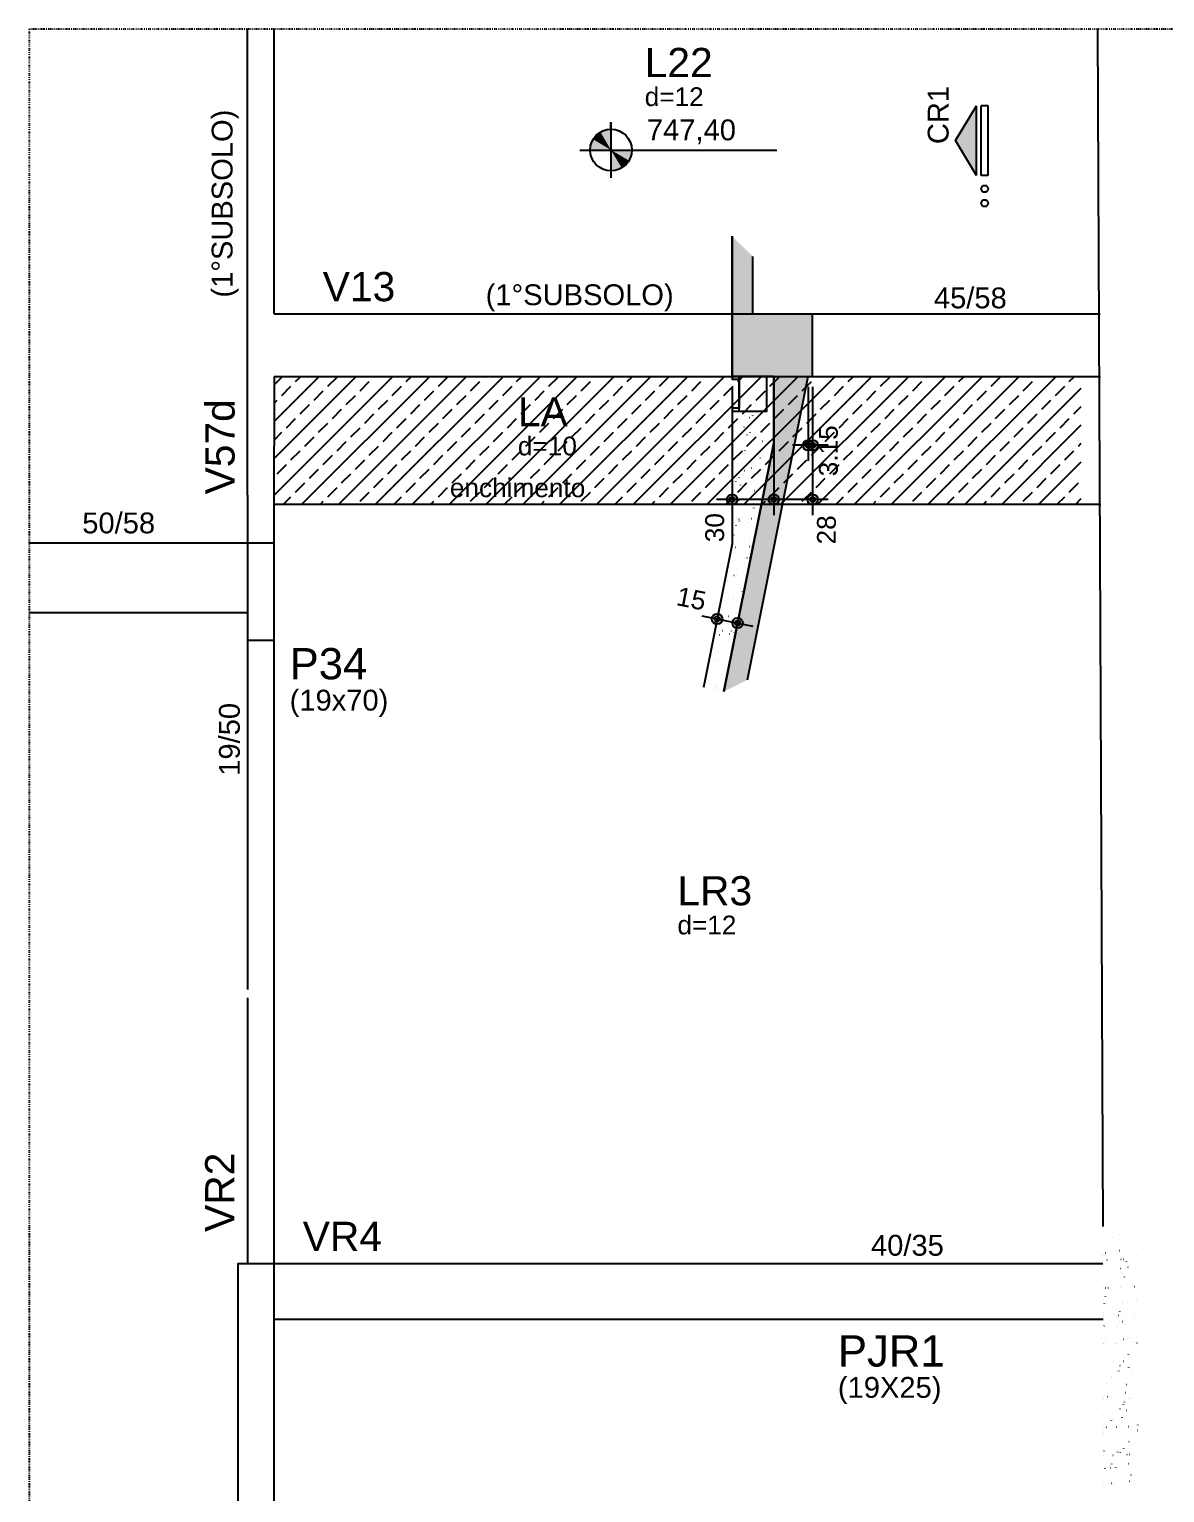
# Model space of a CAD drawing. Header units: millimetres. Extents: x 11071 to 20686, y 1651 to 7234.
# Drawn here: x 18153 to 18970, y 3820 to 4874 of the extents above; entities that cross this region are included whole.
import ezdxf

# ---------------------------------------------------------------- set-up
doc = ezdxf.new("R2010")
doc.units = ezdxf.units.MM
doc.linetypes.add('ESTILO_TQS_0003', pattern=[1.5, 0.5, -0.4, 0.1, -0.5])
for name, color, linetype in [('1', 4, 'Continuous'), ('10', 13, 'Continuous'), ('11', 22, 'Continuous'), ('12', 3, 'Continuous'), ('13', 76, 'Continuous'), ('18', 9, 'Continuous'), ('19', 5, 'Continuous'), ('204', 7, 'ESTILO_TQS_0003'), ('242', 3, 'Continuous'), ('26', 1, 'Continuous'), ('27', 10, 'Continuous'), ('3', 2, 'Continuous'), ('30', 15, 'Continuous'), ('8', 5, 'Continuous'), ('9', 3, 'Continuous')]:
    doc.layers.add(name, color=color, linetype=linetype)
doc.styles.get("Standard").update_dxf_attribs({"font": 'arial.ttf'})

# ---------------------------------------------------------------- blocks, each defined once
blk = doc.blocks.new('_H9EFD498501-003')
for p, q in [((3958.489513, 1852.181449), (3958.489513, 1852.181449)), ((3958.489513, 1852.181449), (3958.489513, 1852.181449)), ((3958.489513, 1852.181449), (3958.489513, 1852.181449)), ((3964.040678, 1845.340982), (3964.086335, 1845.400483)), ((3965.968188, 1852.147654), (3965.977978, 1852.222012)), ((3970.295702, 1853.492688), (3970.341359, 1853.552189)), ((3977.128713, 1846.880855), (3977.138502, 1846.955213)), ((3958.54744, 1839.303733), (3958.54744, 1839.303733)), ((3958.54744, 1839.303733), (3958.54744, 1839.303733)), ((3958.552456, 1838.188592), (3958.552456, 1838.188592)), ((3958.552456, 1838.188592), (3958.552456, 1838.188592)), ((3958.552456, 1838.188592), (3958.552456, 1838.188592)), ((3958.565721, 1835.239633), (3958.565721, 1835.239633)), ((3958.565721, 1835.239633), (3958.565721, 1835.239633)), ((3960.296796, 1840.461859), (3960.342453, 1840.52136)), ((3961.453015, 1835.365695), (3961.527943, 1835.368967)), ((3964.3774, 1840.06442), (3964.38719, 1840.138778)), ((3970.575372, 1841.970262), (3970.648594, 1841.986495)), ((3971.568378, 1835.807342), (3971.643307, 1835.810613)), ((3973.441593, 1835.889128), (3973.516522, 1835.892399)), ((3975.464504, 1834.239933), (3975.474293, 1834.314291)), ((3982.28317, 1836.27516), (3982.358099, 1836.278431)), ((3982.866836, 1838.250019), (3982.912494, 1838.309521)), ((3958.605367, 1826.426018), (3958.605367, 1826.426018)), ((3958.605367, 1826.426018), (3958.605367, 1826.426018)), ((3958.605367, 1826.426018), (3958.605367, 1826.426018)), ((3962.713191, 1827.423498), (3962.722981, 1827.497856)), ((3971.29737, 1829.239767), (3971.370592, 1829.256)), ((3972.86793, 1825.219191), (3972.913587, 1825.278692)), ((3974.95848, 1830.051416), (3975.031702, 1830.067649)), ((3976.611813, 1830.098314), (3976.65747, 1830.157815)), ((3958.656137, 1815.139446), (3958.656137, 1815.139446)), ((3958.656137, 1815.139446), (3958.656137, 1815.139446)), ((3958.656137, 1815.139446), (3958.656137, 1815.139446)), ((3958.663295, 1813.548302), (3958.663295, 1813.548302)), ((3958.663295, 1813.548302), (3958.663295, 1813.548302)), ((3960.280562, 1815.21037), (3960.35549, 1815.213642)), ((3961.225193, 1816.121026), (3961.234982, 1816.195385)), ((3962.153777, 1815.292157), (3962.228706, 1815.295428)), ((3964.215908, 1813.943656), (3964.261565, 1814.003158)), ((3970.470932, 1822.095362), (3970.516589, 1822.154863)), ((3970.995354, 1815.678188), (3971.070283, 1815.68146)), ((3971.653256, 1816.428107), (3971.726478, 1816.44434)), ((3973.976505, 1822.937461), (3973.986295, 1823.01182)), ((3981.110717, 1816.119835), (3981.185646, 1816.123106)), ((3982.983933, 1816.201621), (3983.058861, 1816.204892)), ((3958.693888, 1806.747219), (3958.693888, 1806.747219)), ((3958.693888, 1806.747219), (3958.693888, 1806.747219)), ((3958.693888, 1806.747219), (3958.693888, 1806.747219)), ((3959.634405, 1804.037792), (3959.644194, 1804.11215)), ((3960.472025, 1809.064533), (3960.517682, 1809.124035)), ((3972.375254, 1803.697613), (3972.448476, 1803.713846)), ((3972.385717, 1810.854227), (3972.395507, 1810.928586)), ((3976.036364, 1804.509261), (3976.109586, 1804.525494)), ((3983.042066, 1806.852694), (3983.087723, 1806.912195)), ((3983.472821, 1805.029741), (3983.482611, 1805.104099)), ((3958.721222, 1800.670587), (3958.721222, 1800.670587)), ((3958.721222, 1800.670587), (3958.721222, 1800.670587)), ((3958.721222, 1800.670587), (3958.721222, 1800.670587)), ((3958.736746, 1797.219398), (3958.736746, 1797.219398)), ((3958.736746, 1797.219398), (3958.736746, 1797.219398)), ((3958.746553, 1795.039259), (3958.746553, 1795.039259)), ((3958.746553, 1795.039259), (3958.746553, 1795.039259)), ((3959.707538, 1795.081217), (3959.782466, 1795.084488)), ((3969.822901, 1795.522863), (3969.89783, 1795.526135)), ((3970.721508, 1798.213305), (3970.731298, 1798.287664)), ((3971.696116, 1795.604649), (3971.771045, 1795.607921)), ((3973.04316, 1793.821865), (3973.088817, 1793.881367)), ((3976.787043, 1798.700988), (3976.8327, 1798.76049)), ((3980.537693, 1795.990681), (3980.612622, 1795.993953)), ((3981.984822, 1793.727269), (3981.994612, 1793.801627)), ((3958.779149, 1787.792871), (3958.779149, 1787.792871)), ((3959.551144, 1787.964018), (3959.624366, 1787.980251)), ((3964.391138, 1782.546331), (3964.436795, 1782.605832)), ((3969.23351, 1786.910834), (3969.243299, 1786.985192)), ((3970.646162, 1790.698036), (3970.691819, 1790.757538)), ((3972.73114, 1790.885953), (3972.804362, 1790.902186)), ((3980.394035, 1781.644035), (3980.403824, 1781.718393)), ((3958.835319, 1775.305846), (3958.835319, 1775.305846)), ((3958.835319, 1775.305846), (3958.835319, 1775.305846)), ((3958.835319, 1775.305846), (3958.835319, 1775.305846)), ((3958.836969, 1774.939072), (3958.836969, 1774.939072)), ((3958.837076, 1774.915156), (3958.837076, 1774.915156)), ((3958.837076, 1774.915156), (3958.837076, 1774.915156)), ((3958.837076, 1774.915156), (3958.837076, 1774.915156)), ((3960.4083, 1775.007678), (3960.483229, 1775.01095)), ((3960.647255, 1777.667208), (3960.692912, 1777.726709)), ((3967.642722, 1774.8276), (3967.652511, 1774.901958)), ((3969.249877, 1775.39371), (3969.324806, 1775.396981)), ((3973.453138, 1778.155459), (3973.52636, 1778.171692)), ((3977.114248, 1778.967107), (3977.18747, 1778.98334)), ((3979.36524, 1775.835356), (3979.440169, 1775.838627)), ((3981.238456, 1775.917142), (3981.313384, 1775.920414)), ((3983.217296, 1775.455368), (3983.262953, 1775.51487)), ((3958.895004, 1762.03744), (3958.895004, 1762.03744)), ((3960.629028, 1762.421864), (3960.702251, 1762.438097)), ((3965.978513, 1762.186678), (3965.988302, 1762.261036)), ((3973.21839, 1762.424539), (3973.264047, 1762.484041)), ((3973.809024, 1765.343799), (3973.882247, 1765.360032)), ((3976.962272, 1767.303662), (3977.00793, 1767.363164)), ((3978.729826, 1769.003113), (3978.739615, 1769.077471)), ((3958.927385, 1754.838885), (3958.927385, 1754.838885)), ((3958.927385, 1754.838885), (3958.927385, 1754.838885)), ((3958.927385, 1754.838885), (3958.927385, 1754.838885)), ((3964.490514, 1750.884206), (3964.500304, 1750.958565)), ((3964.566368, 1751.149005), (3964.612025, 1751.208507)), ((3968.077424, 1755.238385), (3968.152353, 1755.241656)), ((3969.950639, 1755.320171), (3970.025568, 1755.323442)), ((3970.821392, 1759.300711), (3970.867049, 1759.360212)), ((3974.531022, 1752.613304), (3974.604244, 1752.629537)), ((3977.241827, 1757.700641), (3977.251616, 1757.775)), ((3978.192132, 1753.424953), (3978.265354, 1753.441186)), ((3978.792216, 1755.706203), (3978.867145, 1755.709474)), ((3958.952931, 1749.159725), (3958.952931, 1749.159725)), ((3958.952931, 1749.159725), (3958.952931, 1749.159725)), ((3958.952931, 1749.159725), (3958.952931, 1749.159725)), ((3958.97675, 1743.864474), (3958.97675, 1743.864474)), ((3958.97675, 1743.864474), (3958.97675, 1743.864474)), ((3958.97675, 1743.864474), (3958.97675, 1743.864474)), ((3960.822485, 1746.269882), (3960.868142, 1746.329384)), ((3962.899726, 1738.800972), (3962.909516, 1738.87533)), ((3974.886909, 1739.801645), (3974.960131, 1739.817878)), ((3975.651039, 1745.617407), (3975.660828, 1745.691766)), ((3983.392526, 1744.058042), (3983.438183, 1744.117544)), ((3959.010858, 1736.282009), (3959.010858, 1736.282009)), ((3959.017801, 1734.738698), (3959.017801, 1734.738698)), ((3959.017801, 1734.738698), (3959.017801, 1734.738698)), ((3961.706912, 1736.87971), (3961.780135, 1736.895943)), ((3967.5044, 1735.109231), (3967.579329, 1735.112503)), ((3973.393619, 1731.027214), (3973.439277, 1731.086715)), ((3973.98683, 1732.976485), (3973.99662, 1733.050844)), ((3977.137502, 1735.906337), (3977.183159, 1735.965838)), ((3977.619763, 1735.550877), (3977.694692, 1735.554149)), ((3979.492979, 1735.632664), (3979.567907, 1735.635935)), ((3959.068786, 1723.404294), (3959.068786, 1723.404294)), ((3959.068786, 1723.404294), (3959.068786, 1723.404294)), ((3959.068786, 1723.404294), (3959.068786, 1723.404294)), ((3961.235517, 1726.16005), (3961.245307, 1726.234408)), ((3964.741598, 1719.751679), (3964.787255, 1719.811181)), ((3970.996621, 1727.903385), (3971.042278, 1727.962887)), ((3972.498831, 1721.674014), (3972.508621, 1721.748372)), ((3975.608906, 1727.07115), (3975.682128, 1727.087383)), ((3979.270016, 1727.882799), (3979.343238, 1727.899032)), ((3959.108216, 1714.638511), (3959.108216, 1714.638511)), ((3959.108216, 1714.638511), (3959.108216, 1714.638511)), ((3959.108216, 1714.638511), (3959.108216, 1714.638511)), ((3959.118182, 1712.423101), (3959.118182, 1712.423101)), ((3959.118182, 1712.423101), (3959.118182, 1712.423101)), ((3959.118182, 1712.423101), (3959.118182, 1712.423101)), ((3959.126713, 1710.526578), (3959.196909, 1710.54214)), ((3959.128385, 1710.154792), (3959.128385, 1710.154792)), ((3959.128385, 1710.154792), (3959.128385, 1710.154792)), ((3959.128385, 1710.154792), (3959.128385, 1710.154792)), ((3959.747519, 1714.857579), (3959.757308, 1714.931937)), ((3960.997715, 1714.872556), (3961.043372, 1714.932058)), ((3962.784797, 1711.337556), (3962.858019, 1711.353789)), ((3966.331947, 1714.953906), (3966.406876, 1714.957178)), ((3968.205162, 1715.035692), (3968.280091, 1715.038964)), ((3970.908043, 1709.59078), (3970.917833, 1709.665138)), ((3975.964793, 1714.259491), (3976.038015, 1714.275724)), ((3977.046739, 1715.421724), (3977.121668, 1715.424995)), ((3983.567756, 1712.660717), (3983.613413, 1712.720218)), ((3983.659356, 1716.407215), (3983.669146, 1716.481573)), ((3959.18464, 1697.648863), (3959.18464, 1697.648863)), ((3959.18464, 1697.648863), (3959.18464, 1697.648863)), ((3959.479573, 1697.714248), (3959.552795, 1697.730481)), ((3969.243835, 1696.949858), (3969.253624, 1697.024216)), ((3973.568849, 1699.629888), (3973.614506, 1699.68939)), ((3976.68679, 1701.528996), (3976.760012, 1701.545229)), ((3977.312732, 1704.509011), (3977.358389, 1704.568513)), ((3980.3479, 1702.340645), (3980.421123, 1702.356877)), ((3981.995147, 1703.766293), (3982.004937, 1703.840651)), ((3959.198632, 1694.538324), (3959.198632, 1694.538324)), ((3959.198632, 1694.538324), (3959.198632, 1694.538324)), ((3964.916828, 1688.354354), (3964.962485, 1688.413855)), ((3965.758923, 1694.824753), (3965.833852, 1694.828024)), ((3971.171851, 1696.506059), (3971.217508, 1696.565561)), ((3975.874286, 1695.266399), (3975.949215, 1695.26967)), ((3977.042677, 1688.717336), (3977.115899, 1688.733569)), ((3977.747502, 1695.348185), (3977.82243, 1695.351457)), ((3980.507149, 1692.463821), (3980.516938, 1692.53818)), ((3959.242567, 1684.771147), (3959.242567, 1684.771147)), ((3959.242567, 1684.771147), (3959.242567, 1684.771147)), ((3959.242567, 1684.771147), (3959.242567, 1684.771147)), ((3959.259613, 1680.981729), (3959.259613, 1680.981729)), ((3959.259613, 1680.981729), (3959.259613, 1680.981729)), ((3959.259613, 1680.981729), (3959.259613, 1680.981729)), ((3960.201571, 1684.983753), (3960.274793, 1684.999986)), ((3961.172945, 1683.475231), (3961.218602, 1683.534732)), ((3963.862681, 1685.795402), (3963.935903, 1685.811635)), ((3967.755836, 1685.647386), (3967.765625, 1685.721745)), ((3977.764674, 1675.986842), (3977.837897, 1676.003075)), ((3978.916361, 1680.380587), (3978.92615, 1680.454946)), ((3981.425784, 1676.79849), (3981.499007, 1676.814723)), ((3983.742986, 1681.263391), (3983.788643, 1681.322893)), ((3959.289048, 1674.438137), (3959.289048, 1674.438137)), ((3959.289048, 1674.438137), (3959.289048, 1674.438137)), ((3959.289048, 1674.438137), (3959.289048, 1674.438137)), ((3959.300495, 1671.893432), (3959.300495, 1671.893432)), ((3959.300495, 1671.893432), (3959.300495, 1671.893432)), ((3960.557457, 1672.172094), (3960.63068, 1672.188327)), ((3964.58647, 1674.669428), (3964.661399, 1674.672699)), ((3966.165048, 1673.564152), (3966.174837, 1673.63851)), ((3966.459685, 1674.751214), (3966.534614, 1674.754485)), ((3973.744079, 1668.232563), (3973.789736, 1668.292064)), ((3975.301262, 1675.137245), (3975.376191, 1675.140517)), ((3977.252152, 1667.739665), (3977.261941, 1667.814024)), ((3977.487962, 1673.111686), (3977.533619, 1673.171187))]:
    blk.add_line(p, q)
blk = doc.blocks.new('_H6577CFF9B9-001')
for p, q in [((3362.000021, 2380.889363), (3447.610661, 2466.500002)), ((3362.000021, 2407.405867), (3421.094157, 2466.500002)), ((3362.000021, 2433.922371), (3394.577652, 2466.500002)), ((3362.000021, 2460.438875), (3368.061148, 2466.500002)), ((3377.539734, 2462.720336), (3381.3194, 2466.500002)), ((3382.127165, 2374.500002), (3474.127165, 2466.500002)), ((3400.741676, 2459.405773), (3407.370802, 2466.034899)), ((3408.64367, 2374.500002), (3500.64367, 2466.500002)), ((3433.887306, 2466.034899), (3434.352409, 2466.500002)), ((3435.160174, 2374.500002), (3527.160174, 2466.500002)), ((3457.089247, 2462.720336), (3460.868913, 2466.500002)), ((3461.676678, 2374.500002), (3553.676678, 2466.500002)), ((3480.291189, 2459.405773), (3486.920315, 2466.034899)), ((3488.193183, 2374.500002), (3580.193183, 2466.500002)), ((3513.436819, 2466.034899), (3513.901922, 2466.500002)), ((3514.709687, 2374.500002), (3606.709687, 2466.500002)), ((3536.63876, 2462.720336), (3540.418426, 2466.500002)), ((3541.226191, 2374.500002), (3633.226191, 2466.500002)), ((3559.840702, 2459.405773), (3566.469828, 2466.034899)), ((3567.742695, 2374.500002), (3659.742695, 2466.500002)), ((3592.986332, 2466.034899), (3593.451435, 2466.500002)), ((3594.2592, 2374.500002), (3686.2592, 2466.500002)), ((3616.188273, 2462.720336), (3619.967939, 2466.500002)), ((3620.775704, 2374.500002), (3712.775704, 2466.500002)), ((3639.390214, 2459.405773), (3646.01934, 2466.034899)), ((3647.292208, 2374.500002), (3739.292208, 2466.500002)), ((3672.535845, 2466.034899), (3673.000948, 2466.500002)), ((3673.808713, 2374.500002), (3765.808713, 2466.500002)), ((3695.737786, 2462.720336), (3699.517452, 2466.500002)), ((3700.325217, 2374.500002), (3792.325217, 2466.500002)), ((3718.939727, 2459.405773), (3725.568853, 2466.034899)), ((3726.841721, 2374.500002), (3818.841721, 2466.500002)), ((3752.085358, 2466.034899), (3752.55046, 2466.500002)), ((3753.358225, 2374.500002), (3845.358225, 2466.500002)), ((3775.287299, 2462.720336), (3779.066965, 2466.500002)), ((3779.87473, 2374.500002), (3871.87473, 2466.500002)), ((3798.48924, 2459.405773), (3805.118366, 2466.034899)), ((3806.391234, 2374.500002), (3898.391234, 2466.500002)), ((3831.634871, 2466.034899), (3832.099973, 2466.500002)), ((3832.907738, 2374.500002), (3924.907738, 2466.500002)), ((3854.836812, 2462.720336), (3858.616478, 2466.500002)), ((3878.038753, 2459.405773), (3884.667879, 2466.034899)), ((3911.184383, 2466.034899), (3911.649486, 2466.500002)), ((3934.386325, 2462.720336), (3938.16599, 2466.500002)), ((3367.596045, 2452.776647), (3374.225171, 2459.405773)), ((3390.797987, 2449.462084), (3397.427113, 2456.09121)), ((3423.943617, 2456.09121), (3430.572743, 2462.720336)), ((3447.145558, 2452.776647), (3453.774684, 2459.405773)), ((3470.3475, 2449.462084), (3476.976626, 2456.09121)), ((3503.49313, 2456.09121), (3510.122256, 2462.720336)), ((3526.695071, 2452.776647), (3533.324197, 2459.405773)), ((3549.897012, 2449.462084), (3556.526138, 2456.09121)), ((3583.042643, 2456.09121), (3589.671769, 2462.720336)), ((3606.244584, 2452.776647), (3612.87371, 2459.405773)), ((3629.446525, 2449.462084), (3636.075651, 2456.09121)), ((3662.592156, 2456.09121), (3669.221282, 2462.720336)), ((3685.794097, 2452.776647), (3692.423223, 2459.405773)), ((3708.996038, 2449.462084), (3715.625164, 2456.09121)), ((3742.141669, 2456.09121), (3748.770795, 2462.720336)), ((3765.34361, 2452.776647), (3771.972736, 2459.405773)), ((3788.545551, 2449.462084), (3795.174677, 2456.09121)), ((3821.691181, 2456.09121), (3828.320307, 2462.720336)), ((3844.893123, 2452.776647), (3851.522249, 2459.405773)), ((3859.424243, 2374.500002), (3942.998284, 2458.074044)), ((3868.095064, 2449.462084), (3874.72419, 2456.09121)), ((3901.240694, 2456.09121), (3907.86982, 2462.720336)), ((3924.442636, 2452.776647), (3931.071762, 2459.405773)), ((3362.000021, 2447.180623), (3364.281482, 2449.462084)), ((3380.854298, 2439.518395), (3387.483424, 2446.147521)), ((3413.999928, 2446.147521), (3420.629054, 2452.776647)), ((3437.201869, 2442.832958), (3443.830995, 2449.462084)), ((3460.40381, 2439.518395), (3467.032936, 2446.147521)), ((3493.549441, 2446.147521), (3500.178567, 2452.776647)), ((3516.751382, 2442.832958), (3523.380508, 2449.462084)), ((3539.953323, 2439.518395), (3546.582449, 2446.147521)), ((3573.098954, 2446.147521), (3579.72808, 2452.776647)), ((3596.300895, 2442.832958), (3602.930021, 2449.462084)), ((3619.502836, 2439.518395), (3626.131962, 2446.147521)), ((3652.648467, 2446.147521), (3659.277593, 2452.776647)), ((3675.850408, 2442.832958), (3682.479534, 2449.462084)), ((3699.052349, 2439.518395), (3705.681475, 2446.147521)), ((3732.197979, 2446.147521), (3738.827106, 2452.776647)), ((3755.399921, 2442.832958), (3762.029047, 2449.462084)), ((3778.601862, 2439.518395), (3785.230988, 2446.147521)), ((3811.747492, 2446.147521), (3818.376618, 2452.776647)), ((3834.949434, 2442.832958), (3841.57856, 2449.462084)), ((3858.151375, 2439.518395), (3864.780501, 2446.147521)), ((3891.297005, 2446.147521), (3897.926131, 2452.776647)), ((3914.498946, 2442.832958), (3921.128073, 2449.462084)), ((3937.700888, 2439.518395), (3942.998284, 2444.815792)), ((3370.910608, 2429.574706), (3377.539734, 2436.203832)), ((3404.056239, 2436.203832), (3410.685365, 2442.832958)), ((3427.25818, 2432.889269), (3433.887306, 2439.518395)), ((3450.460121, 2429.574706), (3457.089247, 2436.203832)), ((3483.605752, 2436.203832), (3490.234878, 2442.832958)), ((3506.807693, 2432.889269), (3513.436819, 2439.518395)), ((3530.009634, 2429.574706), (3536.63876, 2436.203832)), ((3563.155265, 2436.203832), (3569.784391, 2442.832958)), ((3586.357206, 2432.889269), (3592.986332, 2439.518395)), ((3609.559147, 2429.574706), (3616.188273, 2436.203832)), ((3642.704777, 2436.203832), (3649.333904, 2442.832958)), ((3665.906719, 2432.889269), (3672.535845, 2439.518395)), ((3689.10866, 2429.574706), (3695.737786, 2436.203832)), ((3722.25429, 2436.203832), (3728.883416, 2442.832958)), ((3745.456232, 2432.889269), (3752.085358, 2439.518395)), ((3768.658173, 2429.574706), (3775.287299, 2436.203832)), ((3801.803803, 2436.203832), (3808.432929, 2442.832958)), ((3825.005744, 2432.889269), (3831.634871, 2439.518395)), ((3848.207686, 2429.574706), (3854.836812, 2436.203832)), ((3881.353316, 2436.203832), (3887.982442, 2442.832958)), ((3904.555257, 2432.889269), (3911.184383, 2439.518395)), ((3927.757199, 2429.574706), (3934.386325, 2436.203832)), ((3362.000021, 2420.664119), (3367.596045, 2426.260143)), ((3394.11255, 2426.260143), (3400.741676, 2432.889269)), ((3417.314491, 2422.94558), (3423.943617, 2429.574706)), ((3440.516432, 2419.631017), (3447.145558, 2426.260143)), ((3473.662063, 2426.260143), (3480.291189, 2432.889269)), ((3496.864004, 2422.94558), (3503.49313, 2429.574706)), ((3520.065945, 2419.631017), (3526.695071, 2426.260143)), ((3553.211575, 2426.260143), (3559.840702, 2432.889269)), ((3576.413517, 2422.94558), (3583.042643, 2429.574706)), ((3599.615458, 2419.631017), (3606.244584, 2426.260143)), ((3632.761088, 2426.260143), (3639.390214, 2432.889269)), ((3655.96303, 2422.94558), (3662.592156, 2429.574706)), ((3679.164971, 2419.631017), (3685.794097, 2426.260143)), ((3712.310601, 2426.260143), (3718.939727, 2432.889269)), ((3735.512542, 2422.94558), (3742.141669, 2429.574706)), ((3758.714484, 2419.631017), (3765.34361, 2426.260143)), ((3791.860114, 2426.260143), (3798.48924, 2432.889269)), ((3815.062055, 2422.94558), (3821.691181, 2429.574706)), ((3838.263997, 2419.631017), (3844.893123, 2426.260143)), ((3871.409627, 2426.260143), (3878.038753, 2432.889269)), ((3885.940747, 2374.500002), (3942.998284, 2431.557539)), ((3894.611568, 2422.94558), (3901.240694, 2429.574706)), ((3917.813509, 2419.631017), (3924.442636, 2426.260143)), ((3384.168861, 2416.316454), (3390.797987, 2422.94558)), ((3407.370802, 2413.001891), (3413.999928, 2419.631017)), ((3430.572743, 2409.687328), (3437.201869, 2416.316454)), ((3463.718373, 2416.316454), (3470.3475, 2422.94558)), ((3486.920315, 2413.001891), (3493.549441, 2419.631017)), ((3510.122256, 2409.687328), (3516.751382, 2416.316454)), ((3543.267886, 2416.316454), (3549.897012, 2422.94558)), ((3566.469828, 2413.001891), (3573.098954, 2419.631017)), ((3589.671769, 2409.687328), (3596.300895, 2416.316454)), ((3622.817399, 2416.316454), (3629.446525, 2422.94558)), ((3646.01934, 2413.001891), (3652.648467, 2419.631017)), ((3669.221282, 2409.687328), (3675.850408, 2416.316454)), ((3702.366912, 2416.316454), (3708.996038, 2422.94558)), ((3725.568853, 2413.001891), (3732.197979, 2419.631017)), ((3748.770795, 2409.687328), (3755.399921, 2416.316454)), ((3781.916425, 2416.316454), (3788.545551, 2422.94558)), ((3805.118366, 2413.001891), (3811.747492, 2419.631017)), ((3828.320307, 2409.687328), (3834.949434, 2416.316454)), ((3861.465938, 2416.316454), (3868.095064, 2422.94558)), ((3884.667879, 2413.001891), (3891.297005, 2419.631017)), ((3907.86982, 2409.687328), (3914.498946, 2416.316454)), ((3941.015451, 2416.316454), (3942.998284, 2418.299287)), ((3364.281482, 2396.429076), (3370.910608, 2403.058202)), ((3374.225171, 2406.372765), (3380.854298, 2413.001891)), ((3397.427113, 2403.058202), (3404.056239, 2409.687328)), ((3420.629054, 2399.743639), (3427.25818, 2406.372765)), ((3443.830995, 2396.429076), (3450.460121, 2403.058202)), ((3453.774684, 2406.372765), (3460.40381, 2413.001891)), ((3476.976626, 2403.058202), (3483.605752, 2409.687328)), ((3500.178567, 2399.743639), (3506.807693, 2406.372765)), ((3523.380508, 2396.429076), (3530.009634, 2403.058202)), ((3533.324197, 2406.372765), (3539.953323, 2413.001891)), ((3556.526138, 2403.058202), (3563.155265, 2409.687328)), ((3579.72808, 2399.743639), (3586.357206, 2406.372765)), ((3602.930021, 2396.429076), (3609.559147, 2403.058202)), ((3612.87371, 2406.372765), (3619.502836, 2413.001891)), ((3636.075651, 2403.058202), (3642.704777, 2409.687328)), ((3659.277593, 2399.743639), (3665.906719, 2406.372765)), ((3682.479534, 2396.429076), (3689.10866, 2403.058202)), ((3692.423223, 2406.372765), (3699.052349, 2413.001891)), ((3715.625164, 2403.058202), (3722.25429, 2409.687328)), ((3738.827106, 2399.743639), (3745.456232, 2406.372765)), ((3762.029047, 2396.429076), (3768.658173, 2403.058202)), ((3771.972736, 2406.372765), (3778.601862, 2413.001891)), ((3795.174677, 2403.058202), (3801.803803, 2409.687328)), ((3818.376618, 2399.743639), (3825.005744, 2406.372765)), ((3841.57856, 2396.429076), (3848.207686, 2403.058202)), ((3851.522249, 2406.372765), (3858.151375, 2413.001891)), ((3874.72419, 2403.058202), (3881.353316, 2409.687328)), ((3897.926131, 2399.743639), (3904.555257, 2406.372765)), ((3912.457251, 2374.500002), (3942.998284, 2405.041035)), ((3921.128073, 2396.429076), (3927.757199, 2403.058202)), ((3931.071762, 2406.372765), (3937.700888, 2413.001891)), ((3362.000021, 2394.147615), (3362.000021, 2394.147615)), ((3387.483424, 2393.114513), (3394.11255, 2399.743639)), ((3410.685365, 2389.79995), (3417.314491, 2396.429076)), ((3433.887306, 2386.485387), (3440.516432, 2393.114513)), ((3467.032936, 2393.114513), (3473.662063, 2399.743639)), ((3490.234878, 2389.79995), (3496.864004, 2396.429076)), ((3513.436819, 2386.485387), (3520.065945, 2393.114513)), ((3546.582449, 2393.114513), (3553.211575, 2399.743639)), ((3569.784391, 2389.79995), (3576.413517, 2396.429076)), ((3592.986332, 2386.485387), (3599.615458, 2393.114513)), ((3626.131962, 2393.114513), (3632.761088, 2399.743639)), ((3649.333904, 2389.79995), (3655.96303, 2396.429076)), ((3672.535845, 2386.485387), (3679.164971, 2393.114513)), ((3705.681475, 2393.114513), (3712.310601, 2399.743639)), ((3728.883416, 2389.79995), (3735.512542, 2396.429076)), ((3752.085358, 2386.485387), (3758.714484, 2393.114513)), ((3785.230988, 2393.114513), (3791.860114, 2399.743639)), ((3808.432929, 2389.79995), (3815.062055, 2396.429076)), ((3831.634871, 2386.485387), (3838.263997, 2393.114513)), ((3864.780501, 2393.114513), (3871.409627, 2399.743639)), ((3887.982442, 2389.79995), (3894.611568, 2396.429076)), ((3911.184383, 2386.485387), (3917.813509, 2393.114513)), ((3377.539734, 2383.170823), (3384.168861, 2389.79995)), ((3400.741676, 2379.85626), (3407.370802, 2386.485387)), ((3423.943617, 2376.541697), (3430.572743, 2383.170823)), ((3457.089247, 2383.170823), (3463.718373, 2389.79995)), ((3480.291189, 2379.85626), (3486.920315, 2386.485387)), ((3503.49313, 2376.541697), (3510.122256, 2383.170823)), ((3536.63876, 2383.170823), (3543.267886, 2389.79995)), ((3559.840702, 2379.85626), (3566.469828, 2386.485387)), ((3583.042643, 2376.541697), (3589.671769, 2383.170823)), ((3616.188273, 2383.170823), (3622.817399, 2389.79995)), ((3639.390214, 2379.85626), (3646.01934, 2386.485387)), ((3662.592156, 2376.541697), (3669.221282, 2383.170823)), ((3695.737786, 2383.170823), (3702.366912, 2389.79995)), ((3718.939727, 2379.85626), (3725.568853, 2386.485387)), ((3742.141669, 2376.541697), (3748.770795, 2383.170823)), ((3775.287299, 2383.170823), (3781.916425, 2389.79995)), ((3798.48924, 2379.85626), (3805.118366, 2386.485387)), ((3821.691181, 2376.541697), (3828.320307, 2383.170823)), ((3854.836812, 2383.170823), (3861.465938, 2389.79995)), ((3878.038753, 2379.85626), (3884.667879, 2386.485387)), ((3901.240694, 2376.541697), (3907.86982, 2383.170823)), ((3934.386325, 2383.170823), (3941.015451, 2389.79995)), ((3368.868913, 2374.500002), (3374.225171, 2379.85626)), ((3395.385417, 2374.500002), (3397.427113, 2376.541697)), ((3421.901922, 2374.500002), (3421.901922, 2374.500002)), ((3448.418426, 2374.500002), (3453.774684, 2379.85626)), ((3474.93493, 2374.500002), (3476.976626, 2376.541697)), ((3501.451435, 2374.500002), (3501.451435, 2374.500002)), ((3527.967939, 2374.500002), (3533.324197, 2379.85626)), ((3554.484443, 2374.500002), (3556.526138, 2376.541697)), ((3581.000948, 2374.500002), (3581.000948, 2374.500002)), ((3607.517452, 2374.500002), (3612.87371, 2379.85626)), ((3634.033956, 2374.500002), (3636.075651, 2376.541697)), ((3660.55046, 2374.500002), (3660.55046, 2374.500002)), ((3687.066965, 2374.500002), (3692.423223, 2379.85626)), ((3713.583469, 2374.500002), (3715.625164, 2376.541697)), ((3740.099973, 2374.500002), (3740.099973, 2374.500002)), ((3766.616478, 2374.500002), (3771.972736, 2379.85626)), ((3793.132982, 2374.500002), (3795.174677, 2376.541697)), ((3819.649486, 2374.500002), (3819.649486, 2374.500002)), ((3846.16599, 2374.500002), (3851.522249, 2379.85626)), ((3872.682495, 2374.500002), (3874.72419, 2376.541697)), ((3899.198999, 2374.500002), (3899.198999, 2374.500002)), ((3925.715503, 2374.500002), (3931.071762, 2379.85626)), ((3938.973756, 2374.500002), (3942.998284, 2378.524531))]:
    blk.add_line(p, q)
blk = doc.blocks.new('_H4EC27394F8-000')
for p, q in [((3627.499152, 2436.221095), (3627.499152, 2436.221095)), ((3627.499152, 2436.221095), (3627.499152, 2436.221095)), ((3636.115475, 2438.131287), (3636.188697, 2438.14752)), ((3639.921669, 2436.918056), (3639.931459, 2436.992415)), ((3642.394828, 2438.186016), (3642.440485, 2438.245517)), ((3644.791826, 2441.309844), (3644.837483, 2441.369346)), ((3627.499152, 2432.599069), (3627.499152, 2432.599069)), ((3627.499152, 2432.599069), (3627.499152, 2432.599069)), ((3627.499152, 2432.599069), (3627.499152, 2432.599069)), ((3627.499152, 2423.908995), (3627.499152, 2423.908995)), ((3627.499152, 2423.908995), (3627.499152, 2423.908995)), ((3632.395921, 2425.155187), (3632.441578, 2425.214689)), ((3633.522528, 2424.171982), (3633.597457, 2424.175253)), ((3636.139804, 2430.03431), (3636.185461, 2430.093812)), ((3636.837472, 2425.400793), (3636.910694, 2425.417026)), ((3638.25746, 2424.277134), (3638.26725, 2424.351493)), ((3640.498582, 2426.212441), (3640.571804, 2426.228674)), ((3643.637891, 2424.613628), (3643.71282, 2424.616899)), ((3645.511107, 2424.695414), (3645.586035, 2424.698686)), ((3651.008773, 2431.09357), (3651.018562, 2431.167928)), ((3627.499152, 2423.330537), (3627.499152, 2423.330537)), ((3627.499152, 2423.330537), (3627.499152, 2423.330537)), ((3627.499152, 2423.330537), (3627.499152, 2423.330537)), ((3627.499152, 2418.773593), (3627.499152, 2418.773593)), ((3627.499152, 2418.773593), (3627.499152, 2418.773593)), ((3629.998923, 2422.031358), (3630.04458, 2422.09086)), ((3648.710938, 2414.791642), (3648.756595, 2414.851143)), ((3649.520774, 2419.791098), (3649.530564, 2419.865457)), ((3627.499152, 2410.439979), (3627.499152, 2410.439979)), ((3627.499152, 2410.439979), (3627.499152, 2410.439979)), ((3627.499152, 2403.804861), (3627.499152, 2403.804861)), ((3627.499152, 2403.804861), (3627.499152, 2403.804861)), ((3627.499152, 2403.804861), (3627.499152, 2403.804861)), ((3632.350075, 2404.016656), (3632.425004, 2404.019928)), ((3634.223291, 2404.098443), (3634.298219, 2404.101714)), ((3636.769462, 2412.974663), (3636.779251, 2413.049021)), ((3637.193359, 2412.589133), (3637.266581, 2412.605366)), ((3642.570057, 2406.78869), (3642.615714, 2406.848192)), ((3643.064867, 2404.484474), (3643.139796, 2404.487746)), ((3644.967056, 2409.912519), (3645.012713, 2409.97202)), ((3647.929986, 2407.707864), (3647.939776, 2407.782222)), ((3627.499152, 2397.549422), (3627.499152, 2397.549422)), ((3627.499152, 2397.549422), (3627.499152, 2397.549422)), ((3627.499152, 2397.549422), (3627.499152, 2397.549422)), ((3632.571151, 2393.757861), (3632.616808, 2393.817363)), ((3635.178674, 2400.891429), (3635.188463, 2400.965787)), ((3636.315034, 2398.636984), (3636.360691, 2398.696486)), ((3637.915356, 2399.858638), (3637.988579, 2399.874871)), ((3641.576466, 2400.670287), (3641.649689, 2400.68652)), ((3646.265777, 2395.066942), (3646.275567, 2395.1413)), ((3627.499152, 2387.147904), (3627.499152, 2387.147904)), ((3627.499152, 2387.147904), (3627.499152, 2387.147904)), ((3627.499152, 2384.658864), (3627.499152, 2384.658864)), ((3627.499152, 2384.658864), (3627.499152, 2384.658864)), ((3627.499152, 2383.700726), (3627.499152, 2383.700726)), ((3627.499152, 2383.700726), (3627.499152, 2383.700726)), ((3630.174153, 2390.634033), (3630.21981, 2390.693534)), ((3631.777051, 2383.887503), (3631.85198, 2383.890774)), ((3633.514465, 2388.250507), (3633.524254, 2388.324865)), ((3638.271243, 2387.046979), (3638.344465, 2387.063212)), ((3641.892414, 2384.329149), (3641.967343, 2384.332421)), ((3643.76563, 2384.410936), (3643.840558, 2384.414207)), ((3644.777779, 2383.764471), (3644.787568, 2383.838829)), ((3648.886168, 2383.394316), (3648.931825, 2383.453818)), ((3627.499152, 2371.768306), (3627.499152, 2371.768306)), ((3627.499152, 2371.768306), (3627.499152, 2371.768306)), ((3627.499152, 2371.768306), (3627.499152, 2371.768306)), ((3632.026466, 2376.948035), (3632.036256, 2377.022394)), ((3638.993241, 2374.316484), (3639.066463, 2374.332717)), ((3642.654351, 2375.128133), (3642.727573, 2375.144366)), ((3642.745287, 2375.391364), (3642.790944, 2375.450866)), ((3643.186991, 2371.681236), (3643.19678, 2371.755595)), ((3645.142285, 2378.515193), (3645.187942, 2378.574695)), ((3627.499152, 2363.596591), (3627.499152, 2363.596591)), ((3627.499152, 2363.596591), (3627.499152, 2363.596591)), ((3627.499152, 2363.596591), (3627.499152, 2363.596591)), ((3630.435678, 2364.864801), (3630.445468, 2364.939159)), ((3630.604598, 2363.732178), (3630.679527, 2363.735449)), ((3632.477814, 2363.813964), (3632.552742, 2363.817236)), ((3632.746381, 2362.360536), (3632.792038, 2362.420037)), ((3636.490264, 2367.239659), (3636.535921, 2367.29916)), ((3639.349127, 2361.504825), (3639.422349, 2361.521058)), ((3641.31939, 2364.199996), (3641.394319, 2364.203267)), ((3627.499152, 2358.877748), (3627.499152, 2358.877748)), ((3627.499152, 2358.877748), (3627.499152, 2358.877748)), ((3627.499152, 2355.522214), (3627.499152, 2355.522214)), ((3627.499152, 2355.522214), (3627.499152, 2355.522214)), ((3628.771469, 2352.223879), (3628.781259, 2352.298237)), ((3630.349383, 2359.236707), (3630.39504, 2359.296209)), ((3641.522782, 2359.040314), (3641.532571, 2359.114673)), ((3626.997387, 2343.470549), (3626.997387, 2343.470549)), ((3626.997387, 2343.470549), (3626.997387, 2343.470549)), ((3627.283471, 2340.921408), (3627.29326, 2340.995766)), ((3627.49691, 2345.986694), (3627.49691, 2345.986694)), ((3627.49691, 2345.986694), (3627.49691, 2345.986694)), ((3627.49691, 2345.986694), (3627.49691, 2345.986694)), ((3630.031574, 2343.603024), (3630.106503, 2343.606296)), ((3640.034783, 2347.737843), (3640.044573, 2347.812201)), ((3640.071125, 2348.77433), (3640.144347, 2348.790563)), ((3640.146937, 2344.044671), (3640.221866, 2344.047942)), ((3642.020153, 2344.126457), (3642.095081, 2344.129729)), ((3624.819965, 2332.502672), (3624.819965, 2332.502672)), ((3625.692683, 2328.838173), (3625.702472, 2328.912532)), ((3627.247015, 2333.040736), (3627.320237, 2333.056969)), ((3632.921611, 2330.96321), (3632.967268, 2331.022712)), ((3636.665493, 2335.842333), (3636.71115, 2335.901835)), ((3638.443995, 2335.654609), (3638.453785, 2335.728967)), ((3640.427011, 2335.962671), (3640.500233, 2335.978903)), ((3622.143021, 2319.01865), (3622.143021, 2319.01865)), ((3622.143021, 2319.01865), (3622.143021, 2319.01865)), ((3622.971272, 2323.19063), (3622.971272, 2323.19063)), ((3622.971272, 2323.19063), (3622.971272, 2323.19063)), ((3622.971272, 2323.19063), (3622.971272, 2323.19063)), ((3623.941792, 2319.417428), (3624.015014, 2319.433661)), ((3624.269589, 2319.687676), (3624.315246, 2319.747177)), ((3628.859121, 2323.447699), (3628.93405, 2323.450971)), ((3630.524612, 2327.839381), (3630.57027, 2327.898883)), ((3630.732337, 2323.529486), (3630.807265, 2323.532757)), ((3636.779786, 2323.013687), (3636.789576, 2323.088045)), ((3621.579967, 2316.182492), (3621.579967, 2316.182492)), ((3624.028474, 2316.197251), (3624.038263, 2316.27161)), ((3635.291788, 2311.711215), (3635.301577, 2311.785574)), ((3618.945158, 2302.910712), (3618.945158, 2302.910712)), ((3619.44452, 2302.932514), (3619.519449, 2302.935786)), ((3619.466077, 2305.534628), (3619.466077, 2305.534628)), ((3619.466077, 2305.534628), (3619.466077, 2305.534628)), ((3619.466077, 2305.534628), (3619.466077, 2305.534628)), ((3622.540475, 2304.89478), (3622.550265, 2304.969138)), ((3624.663789, 2306.686933), (3624.737012, 2306.703166)), ((3628.286097, 2303.318546), (3628.361026, 2303.321817)), ((3628.324899, 2307.498582), (3628.398122, 2307.514814)), ((3633.09684, 2299.565885), (3633.142498, 2299.625386)), ((3633.927023, 2301.344798), (3633.927023, 2301.344798)), ((3633.927023, 2301.344798), (3633.927023, 2301.344798)), ((3633.927023, 2301.344798), (3633.927023, 2301.344798)), ((3616.789132, 2292.050606), (3616.789132, 2292.050606)), ((3616.789132, 2292.050606), (3616.789132, 2292.050606)), ((3620.949687, 2292.811546), (3620.959477, 2292.885904)), ((3624.444819, 2288.29035), (3624.490476, 2288.349852)), ((3625.019676, 2293.875273), (3625.092898, 2293.891506)), ((3630.699842, 2296.442056), (3630.745499, 2296.501557)), ((3614.112188, 2278.566584), (3614.112188, 2278.566584)), ((3614.112188, 2278.566584), (3614.112188, 2278.566584)), ((3614.112188, 2278.566584), (3614.112188, 2278.566584)), ((3614.919044, 2282.630793), (3614.919044, 2282.630793)), ((3614.919044, 2282.630793), (3614.919044, 2282.630793)), ((3616.998281, 2282.721575), (3617.073209, 2282.724846)), ((3618.303938, 2280.287398), (3618.349595, 2280.3469)), ((3619.285478, 2280.170624), (3619.295268, 2280.244982)), ((3620.700936, 2283.411227), (3620.746593, 2283.470729)), ((3625.741673, 2281.144779), (3625.814896, 2281.161012)), ((3627.113644, 2283.163221), (3627.188573, 2283.166492)), ((3628.98686, 2283.245007), (3629.061788, 2283.248279)), ((3629.402784, 2281.956427), (3629.476006, 2281.97266)), ((3613.110016, 2273.518547), (3613.110016, 2273.518547)), ((3613.110016, 2273.518547), (3613.110016, 2273.518547)), ((3617.79748, 2268.868152), (3617.807269, 2268.942511)), ((3626.09756, 2268.333119), (3626.170782, 2268.349352)), ((3610.892929, 2262.350874), (3610.892929, 2262.350874)), ((3610.892929, 2262.350874), (3610.892929, 2262.350874)), ((3610.892929, 2262.350874), (3610.892929, 2262.350874)), ((3611.435244, 2265.082562), (3611.435244, 2265.082562)), ((3612.917564, 2265.411184), (3612.990786, 2265.427417)), ((3615.825828, 2262.566249), (3615.900756, 2262.569521)), ((3616.206692, 2256.784918), (3616.216481, 2256.859276)), ((3617.699043, 2262.648036), (3617.773972, 2262.651307)), ((3624.620048, 2256.893025), (3624.665706, 2256.952526)), ((3608.758299, 2251.59854), (3608.758299, 2251.59854)), ((3608.758299, 2251.59854), (3608.758299, 2251.59854)), ((3609.612341, 2251.787876), (3609.685563, 2251.804109)), ((3618.479168, 2248.890073), (3618.524825, 2248.949574)), ((3620.876166, 2252.013901), (3620.921823, 2252.073403)), ((3608.389143, 2242.137422), (3608.389143, 2242.137422)), ((3608.389143, 2242.137422), (3608.389143, 2242.137422)), ((3612.648783, 2241.291768), (3612.648783, 2241.291768)), ((3612.648783, 2241.291768), (3612.648783, 2241.291768)), ((3614.12831, 2240.998042), (3614.12831, 2240.998042)), ((3614.542483, 2244.143996), (3614.552272, 2244.218354)), ((3615.252804, 2242.437096), (3615.327732, 2242.440367)), ((3616.744921, 2240.478574), (3616.744921, 2240.478574)), ((3616.744921, 2240.478574), (3616.744921, 2240.478574))]:
    blk.add_line(p, q)

msp = doc.modelspace()

# ---------------------------------------------------------------- linework, layer by layer
for p, q in [((18819.7, 4793.33), (18834.7, 4818.33)), ((18834.7, 4768.33), (18834.7, 4818.33)), ((18838.2, 4768.33), (18838.2, 4818.33)), ((18843.2, 4818.33), (18838.2, 4818.33)), ((18843.2, 4768.33), (18843.2, 4818.33)), ((18571.75, 4801.56), (18571.75, 4806.56)), ((18571.75, 4806.56), (18571.75, 4766.56)), ((18549.25, 4786.56), (18691.15, 4786.56)), ((18834.7, 4768.33), (18819.7, 4793.33)), ((18843.2, 4768.33), (18838.2, 4768.33))]:
    msp.add_line(p, q)
for centre, radius in [((18571.75, 4786.56), 15), ((18840.7, 4758.64), 2.5), ((18840.7, 4748.33), 2.5)]:
    msp.add_circle(centre, radius)
at = {"layer": '1'}
for p, q in [((18310.22, 4538.09), (18310.22, 4873.54)), ((18329.22, 4668.59), (18329.22, 4873.54)), ((18921.83, 4873.49), (18925.7, 4011.45)), ((18329.22, 4623.59), (18329.22, 4573.59)), ((18925.82, 3984.59), (18329.22, 3984.59)), ((18926, 3944.59), (18329.22, 3944.59))]:
    msp.add_line(p, q, dxfattribs=at)
for points in [[(18329.22, 4668.59), (18923.75, 4668.59)], [(18329.22, 4623.59), (18923.95, 4623.59)], [(18329.22, 4503.59), (18329.22, 4573.59)], [(18310.22, 4538.09), (18310.22, 4503.59)], [(18310.22, 4503.59), (18153.1, 4503.59)], [(18153.1, 4453.59), (18310.22, 4453.59)], [(18310.22, 4433.59), (18310.22, 4182.09)], [(18329.22, 3984.59), (18329.22, 4433.59)], [(18329.22, 4164.59), (18329.22, 4433.59)], [(18310.22, 4176.09), (18310.22, 3984.59)]]:
    msp.add_lwpolyline(points, dxfattribs=at)
at = {"layer": '18'}
msp.add_line((18642.75, 4498.59), (18642.75, 4498.59), dxfattribs=at)
for points in [[(18658.88, 4724.48), (18658.88, 4623.59), (18688.88, 4623.59), (18688.88, 4575.85), (18653.03, 4396.59)], [(18653.03, 4396.59), (18688.88, 4575.85), (18688.88, 4623.59), (18658.88, 4623.59), (18658.88, 4724.48)], [(18670.05, 4405.17), (18713.73, 4623.59), (18716.7, 4623.59), (18716.7, 4668.33), (18673.88, 4668.33), (18673.88, 4710.03)]]:
    msp.add_lwpolyline(points, dxfattribs=at)
at = {"layer": '19'}
for p, q in [((18658.88, 4598.59), (18658.88, 4503.08)), ((18658.88, 4503.08), (18638.32, 4399.51))]:
    msp.add_line(p, q, dxfattribs=at)
at = {"layer": '19', "linetype": 'Continuous'}
msp.add_line((18329.22, 4531.59), (18924.4, 4531.59), dxfattribs=at)
at = {"layer": '19'}
msp.add_lwpolyline([(18658.88, 4600.59), (18658.88, 4598.59), (18683.88, 4598.59), (18683.88, 4623.59), (18658.89, 4623.59), (18658.89, 4621.59), (18663.88, 4621.59), (18663.88, 4600.59), (18658.88, 4600.59), (18658.88, 4598.59), (18663.88, 4598.59), (18663.88, 4623.59)], dxfattribs=at)
at = {"layer": '204'}
msp.add_lwpolyline([(18153.1, 2132), (20685.69, 2132), (20685.69, 4873.54), (18153.1, 4873.54), (18153.1, 2132)], dxfattribs=at)
at = {"layer": '242'}
for p, q in [((18319.72, 4468.59), (18319.72, 4468.59)), ((18316.22, 3879.63), (18316.22, 3879.63))]:
    msp.add_line(p, q, dxfattribs=at)
at = {"layer": '26', "color": 3, "linetype": 'Continuous'}
for p, q in [((18658.88, 4623.59), (18658.88, 4623.59)), ((18658.88, 4616.09), (18658.88, 4523.7)), ((18688.88, 4623.59), (18688.88, 4623.59)), ((18688.88, 4617.49), (18688.88, 4617.49)), ((18688.88, 4616.09), (18688.88, 4523.7)), ((18713.73, 4623.59), (18713.73, 4623.59)), ((18713.73, 4616.09), (18713.73, 4562.7)), ((18716.88, 4623.59), (18716.88, 4623.59)), ((18716.88, 4623.59), (18716.88, 4623.59)), ((18716.88, 4616.09), (18716.88, 4523.7)), ((18716.88, 4616.09), (18716.88, 4562.7)), ((18688.88, 4609.99), (18688.88, 4523.7)), ((18728.13, 4573.95), (18702.48, 4573.95)), ((18700.13, 4534.95), (18647.63, 4534.95)), ((18728.13, 4534.95), (18677.63, 4534.95)), ((18637.09, 4451.09), (18673.87, 4443.79)), ((18649.15, 4454.08), (18649.15, 4454.08)), ((18663.87, 4451.16), (18663.87, 4451.16)), ((18647.69, 4446.72), (18645.94, 4437.87)), ((18662.41, 4443.8), (18660.65, 4434.95))]:
    msp.add_line(p, q, dxfattribs=at)
for centre, radius in [((18713.73, 4573.95), 3.75), ((18713.73, 4573.95), 1.87), ((18716.88, 4573.95), 3.75), ((18716.88, 4573.95), 1.87), ((18658.88, 4534.95), 3.75), ((18658.88, 4534.95), 1.87), ((18688.88, 4534.95), 3.75), ((18688.88, 4534.95), 3.75), ((18688.88, 4534.95), 1.87), ((18688.88, 4534.95), 1.87), ((18716.88, 4534.95), 3.75), ((18716.88, 4534.95), 1.87), ((18648.13, 4448.9), 3.75), ((18648.13, 4448.9), 1.87), ((18662.84, 4445.98), 3.75), ((18662.84, 4445.98), 1.87)]:
    msp.add_circle(centre, radius, dxfattribs=at)
at = {"layer": '27'}
for points in [[(18834.7, 4818.33), (18834.7, 4768.33), (18819.7, 4793.33)], [(18834.7, 4818.33), (18819.7, 4793.33), (18834.7, 4818.33)], [(18571.75, 4786.56), (18559.53, 4795.27), (18558.89, 4794.29)], [(18571.75, 4786.56), (18560.72, 4796.74), (18559.53, 4795.27)], [(18571.75, 4786.56), (18561.54, 4797.56), (18560.72, 4796.74)], [(18571.75, 4786.56), (18562.11, 4798.06), (18561.54, 4797.56)], [(18571.75, 4786.56), (18562.79, 4798.59), (18562.11, 4798.06)], [(18571.75, 4786.56), (18563.38, 4799.01), (18562.79, 4798.59)], [(18571.75, 4786.56), (18564.16, 4799.5), (18563.38, 4799.01)], [(18571.75, 4786.56), (18564.84, 4799.88), (18564.16, 4799.5)], [(18571.75, 4786.56), (18565.74, 4800.3), (18564.84, 4799.88)], [(18571.75, 4786.56), (18566.23, 4800.51), (18565.74, 4800.3)], [(18571.75, 4786.56), (18567.33, 4800.9), (18566.23, 4800.51)], [(18571.75, 4786.56), (18568.7, 4801.25), (18567.33, 4800.9)], [(18571.75, 4786.56), (18569.89, 4801.45), (18568.7, 4801.25)], [(18571.75, 4786.56), (18571.75, 4801.56), (18569.89, 4801.45)], [(18571.75, 4786.56), (18556.77, 4787.5), (18556.75, 4786.56)], [(18571.75, 4786.56), (18556.75, 4786.56), (18571.75, 4786.56)], [(18571.75, 4786.56), (18556.78, 4787.59), (18556.77, 4787.5)], [(18571.75, 4786.56), (18556.91, 4788.79), (18556.78, 4787.59)], [(18571.75, 4786.56), (18557.04, 4789.53), (18556.91, 4788.79)], [(18571.75, 4786.56), (18557.27, 4790.48), (18557.04, 4789.53)], [(18571.75, 4786.56), (18557.7, 4791.84), (18557.27, 4790.48)], [(18571.75, 4786.56), (18558.32, 4793.24), (18557.7, 4791.84)], [(18571.75, 4786.56), (18558.89, 4794.29), (18558.32, 4793.24)], [(18571.75, 4786.56), (18586.75, 4786.56), (18586.63, 4784.7)], [(18571.75, 4786.56), (18586.63, 4784.7), (18586.43, 4783.52)], [(18571.75, 4786.56), (18586.43, 4783.52), (18586.08, 4782.14)], [(18571.75, 4786.56), (18586.08, 4782.14), (18585.7, 4781.05)], [(18571.75, 4786.56), (18585.7, 4781.05), (18585.49, 4780.55)], [(18571.75, 4786.56), (18585.49, 4780.55), (18585.06, 4779.65)], [(18571.75, 4786.56), (18585.06, 4779.65), (18584.68, 4778.97)], [(18571.75, 4786.56), (18584.68, 4778.97), (18584.2, 4778.2)], [(18571.75, 4786.56), (18584.2, 4778.2), (18583.78, 4777.61)], [(18571.75, 4786.56), (18583.78, 4777.61), (18583.24, 4776.92)], [(18571.75, 4786.56), (18583.24, 4776.92), (18582.74, 4776.36)], [(18571.75, 4786.56), (18582.74, 4776.36), (18581.92, 4775.54)], [(18571.75, 4786.56), (18581.92, 4775.54), (18580.45, 4774.35)], [(18571.75, 4786.56), (18580.45, 4774.35), (18579.48, 4773.71)], [(18571.75, 4786.56), (18579.48, 4773.71), (18578.43, 4773.13)], [(18571.75, 4786.56), (18578.43, 4773.13), (18577.02, 4772.52)], [(18571.75, 4786.56), (18577.02, 4772.52), (18575.66, 4772.08)], [(18571.75, 4786.56), (18575.66, 4772.08), (18574.72, 4771.86)], [(18571.75, 4786.56), (18574.72, 4771.86), (18573.98, 4771.73)], [(18571.75, 4786.56), (18573.98, 4771.73), (18572.77, 4771.6)], [(18571.75, 4786.56), (18572.77, 4771.6), (18572.68, 4771.59)], [(18571.75, 4786.56), (18572.68, 4771.59), (18571.75, 4771.56)], [(18571.75, 4786.56), (18571.75, 4771.56), (18571.75, 4786.56)]]:
    msp.add_solid(points, dxfattribs=at)
at = {"layer": '3'}
for points in [[(18310.22, 4433.59), (18329.22, 4433.59), (18329.22, 4503.59), (18310.22, 4503.59), (18310.22, 4433.59)], [(18303.22, 3774.59), (18329.22, 3774.59), (18329.22, 3984.59), (18303.22, 3984.59), (18303.22, 3774.59)]]:
    msp.add_lwpolyline(points, dxfattribs=at)
at = {"layer": '30'}
for points in [[(18673.88, 4668.59), (18673.88, 4710.03), (18658.88, 4724.48)], [(18673.88, 4668.59), (18658.88, 4724.48), (18658.88, 4623.59)], [(18673.88, 4668.59), (18658.88, 4623.59), (18688.88, 4623.59)], [(18673.88, 4668.59), (18688.88, 4623.59), (18716.7, 4668.33)], [(18688.88, 4575.85), (18713.73, 4623.59), (18716.7, 4668.33)], [(18716.7, 4668.33), (18688.88, 4623.59), (18688.88, 4575.85)], [(18713.73, 4623.59), (18716.7, 4623.59), (18716.7, 4668.33)], [(18670.05, 4405.17), (18713.73, 4623.59), (18688.88, 4575.85)], [(18653.03, 4396.59), (18670.05, 4405.17), (18688.88, 4575.85)]]:
    msp.add_solid(points, dxfattribs=at)

# ---------------------------------------------------------------- block references
at = {"layer": '19'}
for name, p in [('_H6577CFF9B9-001', (14967.22, 2157.09)), ('_H4EC27394F8-000', (15031.38, 2157.09)), ('_H9EFD498501-003', (14967.22, 2152.09)), ('_H9EFD498501-003', (14967.22, 2152.09))]:
    msp.add_blockref(name, p, dxfattribs=at)

# ---------------------------------------------------------------- texts
at = {"layer": '10'}
for s, p in [('L22', (18596, 4839.12)), ('LA', (18504.74, 4587.59)), ('LR3', (18619.53, 4242.72))]:
    msp.add_text(s, height=21, dxfattribs=at).set_placement(p)
at = {"layer": '11'}
for s, p in [('(1%%dSUBSOLO)', (18299.39, 4680.35)), ('19/50', (18304.6, 4336.02))]:
    msp.add_text(s, height=15, rotation=90, dxfattribs=at).set_placement(p)
for s, p in [('(1%%dSUBSOLO)', (18481.55, 4674.87)), ('45/58', (18804.14, 4672.6)), ('50/58', (18191.22, 4510.56)), ('40/35', (18758.85, 3990.43))]:
    msp.add_text(s, height=15, dxfattribs=at).set_placement(p)
at = {"layer": '12'}
for s, p in [('(19x70)', (18340.47, 4382.96)), ('(19X25)', (18735.04, 3888.11))]:
    msp.add_text(s, height=15, dxfattribs=at).set_placement(p)
at = {"layer": '13'}
for s, p in [('d=12', (18596, 4818.23)), ('d=10', (18504.74, 4566.7)), ('d=12', (18619.53, 4221.82))]:
    msp.add_text(s, height=13.5, dxfattribs=at).set_placement(p)
at = {"layer": '26'}
for s, height, p in [('747,40', 15, (18597.58, 4793.59)), ('enchimento', 13.5, (18455.76, 4536.63))]:
    msp.add_text(s, height=height, dxfattribs=at).set_placement(p)
at = {"layer": '26', "color": 3, "linetype": 'Continuous'}
for s, rotation, p in [('3.15', 90, (18734.93, 4551.66)), ('30', 90, (18653.1, 4504.18)), ('28', 90, (18733.53, 4502.59)), ('15', 348.77123, (18618.02, 4459.01))]:
    msp.add_text(s, height=13.5, rotation=rotation, dxfattribs=at).set_placement(p)
at = {"layer": '8'}
for s, height, p in [('CR1', 15, (18814.71, 4790.84)), ('V57d', 21, (18300.87, 4538.64)), ('VR2', 21, (18300.66, 4007.58))]:
    msp.add_text(s, height=height, rotation=90, dxfattribs=at).set_placement(p)
for s, p in [('V13', (18364.29, 4677.73)), ('VR4', (18349.89, 3993.89))]:
    msp.add_text(s, height=21, dxfattribs=at).set_placement(p)
at = {"layer": '9'}
for s, p in [('P34', (18340.47, 4405.46)), ('PJR1', (18735.04, 3910.61))]:
    msp.add_text(s, height=22.5, dxfattribs=at).set_placement(p)

doc.saveas('drawing.dxf')
